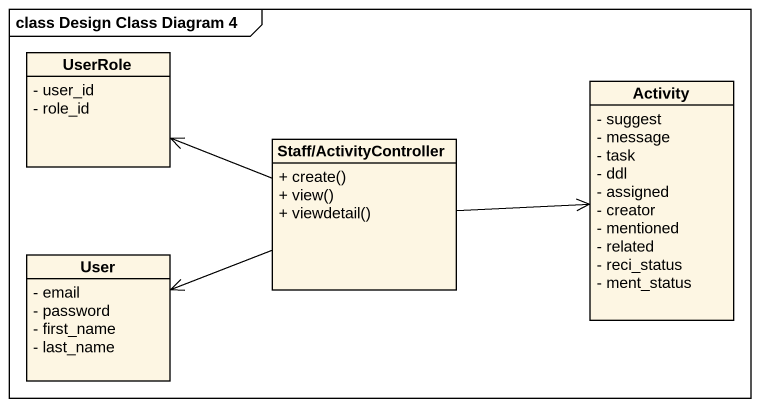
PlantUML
@startuml
mainframe class Design Class Diagram 4
hide circle
hide empty members
skinparam classAttributeIconSize 0
class UserRole {
  - user_id
  - role_id
}
class Activity {
  - suggest
  - message
  - task
  - ddl
  - assigned
  - creator
  - mentioned
  - related
  - reci_status
  - ment_status
}
class "Staff/ActivityController" as Staff_ActivityController {
  + create()
  + view()
  + viewdetail()
}
class User {
  - email
  - password
  - first_name
  - last_name
}
Staff_ActivityController -left-> UserRole
Staff_ActivityController -right-> Activity
Staff_ActivityController -left-> User
@enduml
